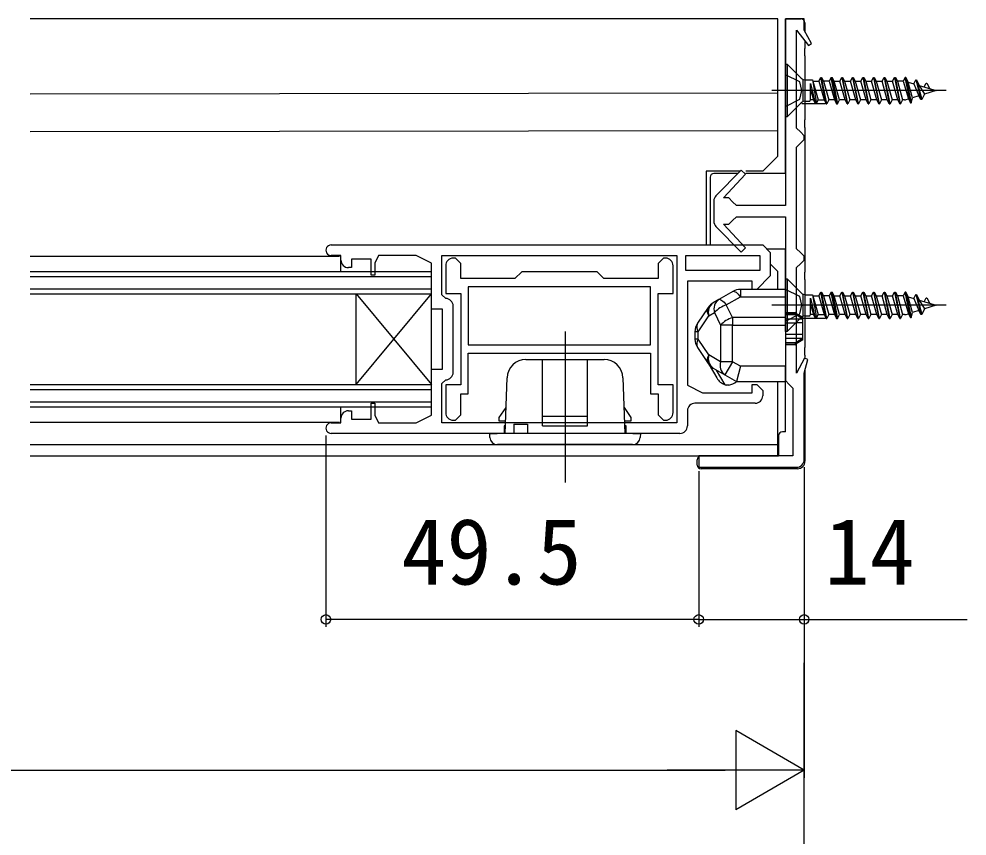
# Model space of a CAD drawing. Units: millimetres, scale not verified. Extents: x -525 to 525, y -782 to 777.
# Drawn here: x 142.8 to 268.6, y 528.6 to 637 of the extents above; entities that cross this region are included whole.
import ezdxf
from ezdxf.enums import TextEntityAlignment as Align

# ---------------------------------------------------------------- set-up
doc = ezdxf.new("R2010")
doc.units = ezdxf.units.MM
doc.header["$LTSCALE"] = 4
for name, color, linetype in [('0-2_YKK_11', 7, 'Continuous'), ('0-3_YKK_12', 2, 'Continuous'), ('0-4_YKK_13', 4, 'Continuous'), ('0-6_YKK_D', 6, 'Continuous')]:
    doc.layers.add(name, color=color, linetype=linetype)
doc.styles.add('ＭＳ ゴシック', font='')
doc.styles.get('ＭＳ ゴシック').set_extended_font_data('MS Gothic')

msp = doc.modelspace()

# ---------------------------------------------------------------- linework, layer by layer
at = {"layer": '0-2_YKK_11'}
for p, q in [((235.023, 612.841), (235.023, 610.159)), ((200.424, 590.101), (200.424, 598.901)), ((240.524, 586.001), (232.524, 586.001)), ((231.524, 585.001), (231.524, 583.001)), ((230.524, 582.001), (184.224, 582.001))]:
    msp.add_line(p, q, dxfattribs=at)
for points in [[(244.523, 637), (244.523, 612.25), (238.023, 612.25), (237.523, 612.75), (237.023, 613.25), (236.306, 613.25), (239.22, 616.381), (238.642, 616.934), (235.31, 613.542)], [(247.023, 578.5), (247.023, 590), (247.521, 591.809), (247.064, 591.989), (246.023, 590), (246.023, 604), (246.523, 604.5), (247.023, 605), (247.023, 605.5), (246.523, 606), (246.023, 606.5), (246.023, 620), (246.523, 620.5), (247.023, 621), (247.023, 621.5), (246.523, 622), (246.023, 622.5), (246.023, 635.5), (247.587, 633.482), (248.001, 633.756), (247.023, 635.5), (247.023, 637), (244.523, 637)], [(235.31, 609.458), (238.642, 606.066), (239.22, 606.619), (236.306, 609.75), (237.023, 609.75), (237.523, 610.25), (238.023, 610.75), (244.523, 610.75), (244.523, 589), (245.023, 588.5), (245.523, 588), (245.523, 579), (233.023, 579), (233.023, 577.5), (246.023, 577.5)], [(184.224, 607.001), (241.524, 607.001), (242.524, 606.001), (242.524, 602.901), (240.724, 601.101), (240.124, 601.101), (240.124, 602.201), (231.524, 602.201), (231.524, 588.401), (233.524, 587.401), (240.124, 587.401), (240.124, 588.501), (240.724, 588.501), (241.524, 587.701), (241.524, 587.001)], [(185.524, 605.001), (185.524, 605.601), (184.224, 605.601)], [(186.524, 585.001), (186.924, 585.001), (186.924, 583.901), (189.524, 583.901), (189.524, 586.001), (190.024, 586.001), (190.024, 584.401), (190.524, 583.401), (195.524, 583.401), (197.524, 584.401), (197.524, 590.501), (199.024, 590.501), (199.024, 598.501), (197.524, 598.501), (197.524, 604.601), (195.524, 605.601), (190.524, 605.601), (190.024, 604.601), (190.024, 603.001), (189.524, 603.001), (189.524, 605.101), (186.924, 605.101), (186.924, 604.001), (186.524, 604.001)], [(198.924, 605.601), (230.124, 605.601), (230.124, 583.401), (198.924, 583.401), (198.924, 588.601), (199.424, 589.101)], [(199.424, 599.901), (198.924, 600.401), (198.924, 605.601)], [(199.424, 604.251), (199.424, 600.551), (201.424, 600.551), (201.424, 588.451), (199.424, 588.451), (199.424, 584.751)], [(228.624, 605.251), (228.324, 605.251), (227.624, 604.551), (227.624, 602.551), (220.424, 602.551), (219.524, 603.451), (209.524, 603.451), (208.624, 602.551), (201.424, 602.551), (201.424, 604.551), (200.724, 605.251), (200.424, 605.251)], [(229.624, 584.751), (229.624, 588.451), (227.624, 588.451), (227.624, 600.551), (229.624, 600.551), (229.624, 604.251)], [(200.424, 583.751), (200.724, 583.751), (201.424, 584.451), (201.424, 587.251), (202.424, 587.251), (202.424, 592.651)], [(202.424, 592.651), (226.624, 592.651), (226.624, 587.251), (227.624, 587.251), (227.624, 584.451), (228.324, 583.751), (228.624, 583.751)], [(184.224, 583.401), (185.524, 583.401), (185.524, 584.001)]]:
    msp.add_lwpolyline(points, dxfattribs=at)
for points in [[(231.324, 605.601), (241.124, 605.601), (241.124, 603.601), (231.324, 603.601)], [(226.624, 601.451), (202.424, 601.451), (202.424, 593.751), (226.624, 593.751)]]:
    msp.add_lwpolyline(points, close=True, dxfattribs=at)
for centre, radius, start, end in [((236.023, 612.841), 1, 135.51576, 180.00003), ((236.023, 610.159), 1, 179.99997, 224.48424), ((184.224, 606.301), 0.7, 89.99999, 270.00001), ((186.524, 605.001), 1, 180.00001, 269.99999), ((200.424, 604.251), 1, 90.00001, 179.99999), ((228.624, 604.251), 1, 0.00001, 89.99999), ((199.424, 598.901), 1, 0.00001, 89.99999), ((199.424, 590.101), 1, 270.00001, 359.99999), ((240.524, 587.001), 1, 270.00001, 359.99999), ((232.524, 585.001), 1, 90.00001, 179.99999), ((186.524, 584.001), 1, 90.00001, 179.99999), ((200.424, 584.751), 1, 180.00001, 269.99999), ((228.624, 584.751), 1, 270.00001, 359.99999), ((184.224, 582.701), 0.7, 89.99999, 270.00001), ((230.524, 583.001), 1, 270.00001, 359.99999), ((246.023, 578.5), 1, 270.00001, 359.99999)]:
    msp.add_arc(centre, radius, start, end, dxfattribs=at)
at = {"layer": '0-3_YKK_12'}
for p, q in [((243.523, 637), (144.273, 637)), ((243.523, 618.8), (243.523, 637)), ((243.523, 627.158), (144.273, 627.017)), ((243.523, 622.172), (144.273, 622.033)), ((241.523, 616.8), (243.523, 618.8)), ((241.523, 616.8), (239.294, 616.8)), ((144.273, 605.501), (185.324, 605.501)), ((185.524, 603.501), (185.524, 605.101)), ((242.524, 604.5), (243.523, 603.5)), ((144.273, 603.501), (197.524, 603.501)), ((197.524, 585.501), (197.524, 603.501)), ((243.523, 601.1), (243.523, 603.5)), ((144.273, 602.801), (197.524, 602.801)), ((144.273, 601.201), (197.524, 601.201)), ((144.273, 600.501), (197.524, 600.501)), ((187.524, 588.501), (187.524, 600.501)), ((187.524, 588.501), (197.524, 600.501)), ((187.524, 600.501), (197.524, 588.501)), ((144.273, 588.501), (197.524, 588.501)), ((243.523, 579), (243.523, 588.9)), ((144.273, 587.801), (197.524, 587.801)), ((144.273, 586.201), (197.524, 586.201)), ((144.273, 585.501), (197.524, 585.501)), ((185.524, 584.014), (185.525, 585.501)), ((144.273, 583.501), (185.324, 583.501)), ((144.273, 580.5), (243.523, 580.5)), ((144.273, 579), (233.599, 579))]:
    msp.add_line(p, q, dxfattribs=at)
msp.add_lwpolyline([(238.51, 616.8), (234.023, 616.8), (234.023, 607.001)], dxfattribs=at)
at = {"layer": '0-4_YKK_13'}
for p, q in [((244.523, 616.5), (244.523, 637)), ((244.523, 637), (246.623, 637)), ((247.123, 636.5), (247.123, 635.322)), ((247.123, 634.081), (247.123, 633.1)), ((247.123, 632.1), (247.123, 633.1)), ((247.123, 632.1), (247.123, 623.6)), ((246.639, 629.134), (244.773, 631)), ((246.873, 626.1), (246.873, 628.9)), ((248.106, 628.9), (248.642, 625.786)), ((248.189, 628.74), (248.889, 626.26)), ((248.958, 628.74), (249.658, 626.26)), ((260.158, 628.74), (260.858, 626.379)), ((261.123, 625.869), (260.423, 629.25)), ((260.523, 629.25), (261.223, 625.869)), ((261.558, 628.407), (262.258, 626.807)), ((261.823, 628.917), (262.523, 626.297)), ((261.923, 628.917), (262.623, 626.297)), ((262.308, 628.177), (263.008, 627.037)), ((265.87, 627.5), (242.736, 627.5)), ((247.873, 627.622), (248.258, 626.26)), ((244.773, 624), (246.639, 625.866)), ((249.817, 625.75), (246.688, 625.75)), ((249.923, 625.75), (250.023, 625.75)), ((251.058, 626.26), (250.289, 626.26)), ((251.323, 625.75), (251.423, 625.75)), ((252.458, 626.26), (251.689, 626.26)), ((252.723, 625.75), (252.823, 625.75)), ((253.858, 626.26), (253.089, 626.26)), ((254.123, 625.75), (254.223, 625.75)), ((255.258, 626.26), (254.489, 626.26)), ((255.523, 625.75), (255.623, 625.75)), ((256.658, 626.26), (255.889, 626.26)), ((256.923, 625.75), (257.023, 625.75)), ((258.058, 626.26), (257.289, 626.26)), ((258.323, 625.75), (258.423, 625.75)), ((259.458, 626.26), (258.689, 626.26)), ((259.723, 625.75), (259.823, 625.75)), ((260.348, 626.26), (260.089, 626.26)), ((247.123, 622.6), (247.123, 623.6)), ((247.123, 622.6), (247.123, 603.4)), ((234.523, 616), (234.523, 613.293)), ((238.215, 616.5), (235.023, 616.5)), ((244.523, 616.5), (239.294, 616.5)), ((234.523, 613.293), (234.523, 609.707)), ((234.523, 609.707), (234.523, 607.001)), ((242.025, 606.5), (244.523, 606.5)), ((244.523, 601.101), (244.523, 606.5)), ((247.123, 602.4), (247.123, 603.4)), ((246.639, 600.634), (244.773, 602.5)), ((247.123, 602.4), (247.123, 593.4)), ((244.523, 601.101), (238.554, 601.101)), ((238.554, 601.101), (238.554, 600.124)), ((244.523, 600.124), (244.523, 601.101)), ((246.873, 597.6), (246.873, 600.4)), ((248.106, 600.4), (248.642, 597.286)), ((261.123, 597.369), (260.423, 600.75)), ((260.523, 600.75), (261.223, 597.369)), ((261.823, 600.417), (262.523, 597.797)), ((261.923, 600.417), (262.623, 597.797)), ((236.684, 599.055), (238.554, 600.124)), ((238.554, 600.124), (244.523, 600.124)), ((248.189, 600.24), (248.889, 597.76)), ((248.958, 600.24), (249.658, 597.76)), ((260.158, 600.24), (260.858, 597.879)), ((261.558, 599.907), (262.258, 598.307)), ((262.308, 599.677), (263.008, 598.537)), ((234.261, 598.708), (232.859, 596.605)), ((234.364, 597.599), (235.122, 598.032)), ((235.122, 598.032), (235.923, 596.351)), ((265.87, 599), (242.736, 599)), ((244.523, 598.051), (245.807, 598.051)), ((245.807, 598.051), (245.807, 597.838)), ((245.957, 597.901), (246.823, 597.401)), ((245.957, 597.901), (245.957, 597.755)), ((247.873, 599.122), (248.258, 597.76)), ((232.962, 595.496), (234.364, 597.599)), ((237.485, 597.374), (237.485, 596.351)), ((245.807, 597.838), (244.523, 597.838)), ((244.523, 597.755), (245.957, 597.755)), ((246.823, 597.151), (244.523, 597.151)), ((244.523, 596.651), (245.957, 596.651)), ((244.773, 595.5), (246.639, 597.366)), ((245.957, 597.755), (246.823, 597.2)), ((245.957, 596.651), (245.957, 595.151)), ((249.817, 597.25), (246.688, 597.25)), ((246.823, 597.2), (246.823, 597.401)), ((246.823, 597.151), (246.823, 597.2)), ((246.823, 596.651), (246.823, 597.151)), ((249.923, 597.25), (250.023, 597.25)), ((251.058, 597.76), (250.289, 597.76)), ((251.323, 597.25), (251.423, 597.25)), ((252.458, 597.76), (251.689, 597.76)), ((252.723, 597.25), (252.823, 597.25)), ((253.858, 597.76), (253.089, 597.76)), ((254.123, 597.25), (254.223, 597.25)), ((255.258, 597.76), (254.489, 597.76)), ((255.523, 597.25), (255.623, 597.25)), ((256.658, 597.76), (255.889, 597.76)), ((256.923, 597.25), (257.023, 597.25)), ((258.058, 597.76), (257.289, 597.76)), ((258.323, 597.25), (258.423, 597.25)), ((259.458, 597.76), (258.689, 597.76)), ((259.723, 597.25), (259.823, 597.25)), ((260.348, 597.76), (260.089, 597.76)), ((215.274, 595.501), (215.274, 575.457)), ((232.523, 595.496), (232.523, 594.507)), ((232.962, 595.496), (232.523, 595.496)), ((232.962, 594.507), (232.962, 595.496)), ((237.485, 596.351), (244.523, 596.351)), ((244.523, 596.351), (244.523, 590.901)), ((232.962, 594.507), (232.523, 594.507)), ((234.364, 592.403), (232.962, 594.507)), ((244.523, 595.151), (245.957, 595.151)), ((244.523, 594.651), (246.823, 594.651)), ((245.957, 595.151), (246.823, 595.151)), ((246.823, 594.602), (245.957, 594.047)), ((246.823, 594.401), (245.957, 593.901)), ((246.823, 594.651), (246.823, 595.151)), ((246.823, 594.602), (246.823, 594.651)), ((246.823, 594.401), (246.823, 594.602)), ((232.859, 593.397), (234.261, 591.294)), ((244.523, 594.047), (245.957, 594.047)), ((245.807, 593.965), (244.523, 593.965)), ((245.807, 593.751), (244.523, 593.751)), ((245.807, 593.965), (245.807, 593.751)), ((245.957, 594.047), (245.957, 593.901)), ((247.123, 592.4), (247.123, 593.4)), ((210.082, 591.801), (212.274, 591.801)), ((212.274, 591.801), (218.274, 591.801)), ((212.274, 591.224), (212.274, 591.801)), ((218.274, 591.224), (218.274, 591.801)), ((218.274, 591.801), (220.465, 591.801)), ((235.923, 591.513), (234.364, 592.403)), ((247.123, 592.4), (247.123, 592.05)), ((212.274, 584.295), (212.274, 591.224)), ((218.274, 584.295), (218.274, 591.224)), ((234.408, 591.101), (235.416, 589.355)), ((234.933, 590.667), (236.492, 589.776)), ((236.51, 588.46), (235.385, 590.409)), ((237.485, 591.513), (235.923, 591.513)), ((237.485, 591.513), (236.492, 589.776)), ((238.554, 590.901), (237.485, 591.513)), ((244.523, 590.901), (238.554, 590.901)), ((247.123, 590.363), (247.123, 578.298)), ((207.326, 582.001), (207.584, 589.388)), ((222.963, 589.388), (223.221, 582.001)), ((236.492, 589.776), (238.023, 588.901)), ((237.022, 588.401), (236.722, 588.401)), ((244.523, 582.2), (244.523, 588.901)), ((223.102, 585.417), (224.024, 584.101)), ((212.274, 583.481), (212.274, 584.045)), ((218.274, 584.045), (218.274, 584.295)), ((218.274, 583.481), (218.274, 584.045)), ((207.382, 583.601), (206.524, 583.601)), ((207.174, 583.001), (207.174, 582.001)), ((207.361, 583.001), (207.174, 583.001)), ((208.474, 583.201), (208.474, 582.001)), ((208.474, 583.201), (209.474, 583.201)), ((209.474, 583.201), (210.274, 583.201)), ((210.274, 583.201), (210.274, 582.001)), ((212.274, 583.037), (212.274, 583.481)), ((212.274, 583.001), (212.274, 583.037)), ((212.274, 583.001), (218.274, 583.001)), ((218.274, 583.037), (218.274, 583.481)), ((218.274, 583.001), (218.274, 583.037)), ((223.374, 583.001), (223.186, 583.001)), ((223.374, 582.001), (223.374, 583.001)), ((224.275, 582.001), (206.272, 582.001)), ((224.275, 582.001), (225.274, 582.001)), ((225.274, 582.001), (225.245, 581.449)), ((243.623, 581.7), (243.623, 579.2)), ((244.523, 582.2), (244.123, 582.2)), ((224.246, 580.501), (206.301, 580.501)), ((233.324, 579), (243.623, 579)), ((243.623, 579.2), (243.623, 579)), ((232.823, 577.799), (232.823, 578.5)), ((246.125, 577.3), (233.322, 577.3))]:
    msp.add_line(p, q, dxfattribs=at)
for points in [[(244.773, 624), (244.523, 624), (244.523, 631), (244.773, 631)], [(244.773, 595.5), (244.523, 595.5), (244.523, 602.5), (244.773, 602.5)]]:
    msp.add_lwpolyline(points, close=True, dxfattribs=at)
for points in [[(244.523, 625.4), (246.439, 626.355), (246.724, 627.5), (246.439, 628.645), (244.523, 629.6)], [(247.205, 628.9), (248.106, 628.9), (248.189, 628.74), (248.958, 628.74), (249.223, 629.25), (249.323, 629.25), (249.589, 628.74), (250.289, 626.26), (250.023, 625.75), (249.323, 629.25)], [(247.205, 626.1), (247.781, 626.1), (247.873, 626.26), (247.873, 628.44), (248.469, 625.855), (248.258, 626.26), (247.873, 626.26)], [(248.469, 625.855), (248.642, 625.786), (248.889, 626.26), (249.658, 626.26), (249.923, 625.75), (249.223, 629.25)], [(250.623, 629.25), (250.358, 628.74), (249.589, 628.74)], [(250.358, 628.74), (251.058, 626.26), (251.323, 625.75), (250.623, 629.25), (250.723, 629.25), (251.423, 625.75), (251.689, 626.26), (250.989, 628.74), (250.723, 629.25)], [(250.989, 628.74), (251.758, 628.74), (252.023, 629.25), (252.123, 629.25), (252.389, 628.74), (253.089, 626.26), (252.823, 625.75), (252.123, 629.25)], [(252.023, 629.25), (252.723, 625.75), (252.458, 626.26), (251.758, 628.74)], [(252.389, 628.74), (253.158, 628.74), (253.423, 629.25), (253.523, 629.25), (253.789, 628.74), (254.489, 626.26), (254.223, 625.75), (253.523, 629.25)], [(253.423, 629.25), (254.123, 625.75), (253.858, 626.26), (253.158, 628.74)], [(253.789, 628.74), (254.558, 628.74), (254.823, 629.25), (254.923, 629.25), (255.189, 628.74), (255.889, 626.26), (255.623, 625.75), (254.923, 629.25)], [(254.823, 629.25), (255.523, 625.75), (255.258, 626.26), (254.558, 628.74)], [(255.189, 628.74), (255.958, 628.74), (256.223, 629.25), (256.323, 629.25), (256.589, 628.74), (257.289, 626.26), (257.023, 625.75), (256.323, 629.25)], [(256.223, 629.25), (256.923, 625.75), (256.658, 626.26), (255.958, 628.74)], [(256.589, 628.74), (257.358, 628.74), (257.623, 629.25), (257.723, 629.25), (257.989, 628.74), (258.689, 626.26), (258.423, 625.75), (257.723, 629.25)], [(257.623, 629.25), (258.323, 625.75), (258.058, 626.26), (257.358, 628.74)], [(257.989, 628.74), (258.758, 628.74), (259.023, 629.25), (259.123, 629.25), (259.389, 628.74), (260.089, 626.26), (259.823, 625.75), (259.123, 629.25)], [(259.023, 629.25), (259.723, 625.75), (259.458, 626.26), (258.758, 628.74)], [(260.819, 628.632), (261.558, 628.407), (261.823, 628.917), (261.923, 628.917), (262.308, 628.177), (264.523, 627.5), (263.008, 627.037), (262.623, 626.297), (262.523, 626.297), (262.258, 626.807), (261.408, 626.547), (260.789, 628.74), (260.523, 629.25), (260.423, 629.25), (260.158, 628.74), (259.389, 628.74)], [(262.958, 627.979), (263.223, 628.489), (263.323, 628.489), (263.708, 627.749)], [(260.582, 626.295), (260.858, 626.379), (261.123, 625.869), (261.223, 625.869), (261.408, 626.547)], [(237.562, 600.838), (235.692, 599.769), (234.933, 599.335)], [(237.562, 600.838), (237.64, 600.86), (237.735, 600.848), (237.846, 600.803), (237.971, 600.725), (238.106, 600.616), (238.251, 600.477), (238.401, 600.312), (238.554, 600.124)], [(244.523, 596.9), (246.439, 597.855), (246.724, 599), (246.439, 600.145), (244.523, 601.1)], [(247.205, 600.4), (248.106, 600.4), (248.189, 600.24), (248.958, 600.24), (249.223, 600.75), (249.323, 600.75), (249.589, 600.24), (250.289, 597.76), (250.023, 597.25), (249.323, 600.75)], [(248.469, 597.355), (248.642, 597.286), (248.889, 597.76), (249.658, 597.76), (249.923, 597.25), (249.223, 600.75)], [(250.623, 600.75), (250.358, 600.24), (249.589, 600.24)], [(250.358, 600.24), (251.058, 597.76), (251.323, 597.25), (250.623, 600.75), (250.723, 600.75), (251.423, 597.25), (251.689, 597.76), (250.989, 600.24), (250.723, 600.75)], [(250.989, 600.24), (251.758, 600.24), (252.023, 600.75), (252.123, 600.75), (252.389, 600.24), (253.089, 597.76), (252.823, 597.25), (252.123, 600.75)], [(252.023, 600.75), (252.723, 597.25), (252.458, 597.76), (251.758, 600.24)], [(252.389, 600.24), (253.158, 600.24), (253.423, 600.75), (253.523, 600.75), (253.789, 600.24), (254.489, 597.76), (254.223, 597.25), (253.523, 600.75)], [(253.423, 600.75), (254.123, 597.25), (253.858, 597.76), (253.158, 600.24)], [(253.789, 600.24), (254.558, 600.24), (254.823, 600.75), (254.923, 600.75), (255.189, 600.24), (255.889, 597.76), (255.623, 597.25), (254.923, 600.75)], [(254.823, 600.75), (255.523, 597.25), (255.258, 597.76), (254.558, 600.24)], [(255.189, 600.24), (255.958, 600.24), (256.223, 600.75), (256.323, 600.75), (256.589, 600.24), (257.289, 597.76), (257.023, 597.25), (256.323, 600.75)], [(256.223, 600.75), (256.923, 597.25), (256.658, 597.76), (255.958, 600.24)], [(256.589, 600.24), (257.358, 600.24), (257.623, 600.75), (257.723, 600.75), (257.989, 600.24), (258.689, 597.76), (258.423, 597.25), (257.723, 600.75)], [(257.623, 600.75), (258.323, 597.25), (258.058, 597.76), (257.358, 600.24)], [(257.989, 600.24), (258.758, 600.24), (259.023, 600.75), (259.123, 600.75), (259.389, 600.24), (260.089, 597.76), (259.823, 597.25), (259.123, 600.75)], [(259.023, 600.75), (259.723, 597.25), (259.458, 597.76), (258.758, 600.24)], [(260.819, 600.132), (261.558, 599.907), (261.823, 600.417), (261.923, 600.417), (262.308, 599.677), (264.523, 599), (263.008, 598.537), (262.623, 597.797), (262.523, 597.797), (262.258, 598.307), (261.408, 598.047), (260.789, 600.24), (260.523, 600.75), (260.423, 600.75), (260.158, 600.24), (259.389, 600.24)], [(235.692, 599.769), (235.769, 599.791), (235.865, 599.779), (235.976, 599.734), (236.1, 599.656), (236.236, 599.547), (236.38, 599.408), (236.531, 599.243), (236.684, 599.055)], [(244.523, 596.351), (244.523, 597.374), (244.523, 600.124)], [(247.205, 597.6), (247.781, 597.6), (247.873, 597.76), (247.873, 599.94), (248.469, 597.355), (248.258, 597.76), (247.873, 597.76)], [(262.958, 599.479), (263.223, 599.989), (263.323, 599.989), (263.708, 599.249)], [(244.523, 597.374), (237.485, 597.374), (236.684, 599.055)], [(245.807, 597.838), (245.835, 597.839), (245.859, 597.842), (245.891, 597.85), (245.926, 597.864), (245.955, 597.892), (245.957, 597.901)], [(260.582, 597.795), (260.858, 597.879), (261.123, 597.369), (261.223, 597.369), (261.408, 598.047)], [(246.823, 595.151), (246.823, 596.651), (245.957, 596.651)], [(237.485, 591.513), (237.485, 596.351), (235.923, 596.351), (235.923, 591.513)], [(245.957, 593.901), (245.946, 593.924), (245.93, 593.936), (245.887, 593.954), (245.861, 593.96), (245.829, 593.964), (245.807, 593.965)], [(238.554, 590.901), (238.023, 588.901), (244.523, 588.901), (244.523, 590.901)], [(206.524, 583.601), (206.524, 584.101), (207.445, 585.417)], [(212.274, 584.045), (212.274, 584.295), (218.274, 584.295)], [(224.024, 584.101), (224.024, 583.601), (223.165, 583.601)], [(205.303, 581.449), (205.274, 582.001), (206.272, 582.001)]]:
    msp.add_lwpolyline(points, dxfattribs=at)
for centre, radius, start, end in [((246.623, 636.5), 0.5, 0, 90), ((247.205, 629.7), 0.8, 224.99999, 269.99998), ((247.205, 625.3), 0.8, 90, 134.99999), ((260.348, 627.06), 0.8, 269.99998, 286.99998), ((235.023, 616), 0.5, 90, 180), ((238.554, 599.101), 2, 90, 119.74488), ((247.205, 601.2), 0.8, 224.99999, 269.99998), ((235.926, 597.599), 2, 119.74488, 146.30993), ((235.833, 598.079), 1.546, 125.60247, 198.08496), ((236.591, 598.512), 1.546, 125.60247, 198.08496), ((235.21, 598.236), 1.059, 153.53555, 217.00781), ((237.83, 595.602), 3.638, 108.35855, 138.09256), ((245.807, 597.901), 0.15, 0, 90), ((238.631, 593.921), 3.638, 108.35855, 138.09256), ((247.205, 596.8), 0.8, 90, 134.99999), ((260.348, 598.56), 0.8, 269.99998, 286.99998), ((234.523, 595.496), 2, 146.30993, 180), ((233.807, 596.133), 1.059, 153.53555, 217.00781), ((234.523, 594.507), 2, 180, 213.69007), ((233.807, 593.869), 1.059, 142.99219, 206.46445), ((245.807, 593.901), 0.15, 270, 0), ((210.082, 589.301), 2.5, 90, 178), ((220.465, 589.301), 2.5, 2, 90), ((235.21, 591.766), 1.059, 142.99219, 206.46445), ((235.833, 591.924), 1.546, 161.91504, 234.39753), ((235.926, 592.403), 2, 213.69007, 240.25512), ((237.392, 591.033), 1.546, 161.91504, 234.39753), ((237.148, 590.355), 2, 210, 251.40962), ((237.148, 590.355), 2, 251.40962, 257.71285), ((236.662, 590.369), 2, 280.36249, 312.83389), ((244.123, 581.7), 0.5, 90, 180), ((206.301, 581.501), 1, 183, 270), ((224.246, 581.501), 1, 270, 357)]:
    msp.add_arc(centre, radius, start, end, dxfattribs=at)
for centre, major_axis, ratio, start_param, end_param in [((233.324, 578.5), (-0.501, 0), 0.998135, 4.712389, 6.2831853), ((233.324, 577.801), (0.355, 0.355), 0.99628, 2.358058, 3.9251274), ((246.122, 578.302), (0.71, -0.71), 0.99628, 5.4996506, 7.06672)]:
    msp.add_ellipse(centre, major_axis=major_axis, ratio=ratio, start_param=start_param, end_param=end_param, dxfattribs=at)
at = {"layer": '0-6_YKK_D'}
for p, q in [((183.524, 581.701), (183.524, 556.3)), ((233.023, 577), (233.023, 556.3)), ((233.023, 577), (233.023, 556.3)), ((247.023, 577.5), (246.979, 516.05)), ((247.023, 577.5), (247.023, 536.3)), ((247.023, 577.5), (247.023, 556.3)), ((233.023, 557.3), (183.524, 557.3)), ((247.023, 537.3), (237.93, 542.55)), ((237.93, 542.55), (237.93, 532.05)), ((-72.475, 537.3), (236.523, 537.3)), ((247.023, 537.3), (228.837, 537.3)), ((247.023, 537.3), (237.93, 532.05))]:
    msp.add_line(p, q, dxfattribs=at)
msp.add_lwpolyline([(233.023, 557.3), (247.023, 557.3), (268.642, 557.3)], dxfattribs=at)
for centre in [(183.524, 557.3), (233.023, 557.3), (233.023, 557.3), (247.023, 557.3)]:
    msp.add_circle(centre, 0.637, dxfattribs=at)

# ---------------------------------------------------------------- texts
at = {"layer": '0-6_YKK_D', "style": 'ＭＳ ゴシック'}
for s, p in [('49.5', (193.546, 559.3)), ('14', (249.732, 559.3))]:
    msp.add_text(s, height=8.798, dxfattribs=at).set_placement(p, align=Align.BOTTOM_LEFT)

doc.saveas('drawing.dxf')
